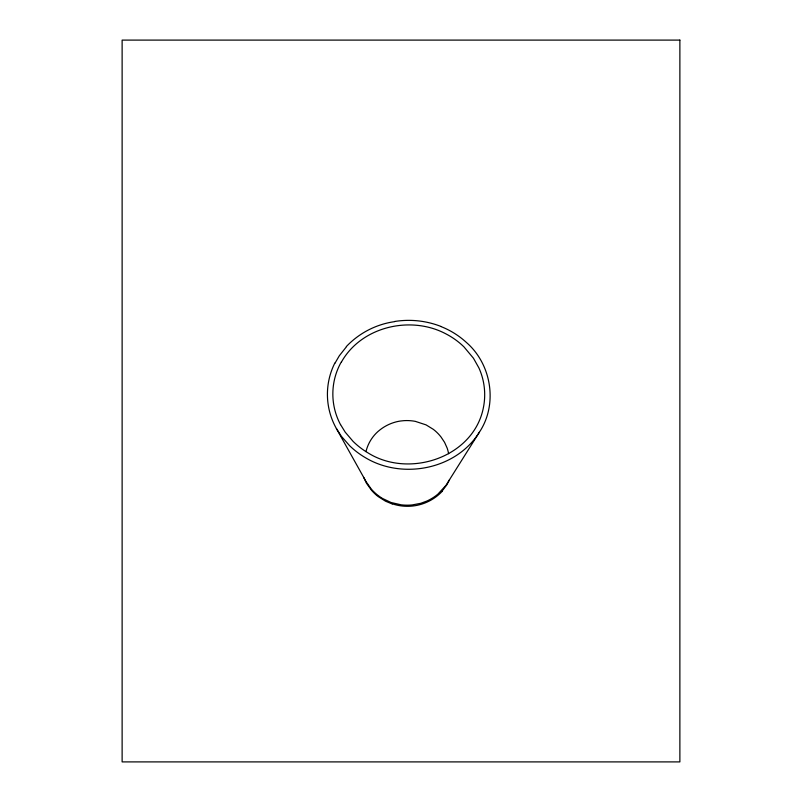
<?xml version="1.0" encoding="UTF-8"?>
<svg xmlns="http://www.w3.org/2000/svg" width="802" height="802" viewBox="0 0 802 802"><rect width="100%" height="100%" fill="white"/><g stroke="black" fill="none" stroke-linecap="round" stroke-linejoin="round"><path stroke-width="1.2" d="M449.551 479.666L446.814 484.849L442.052 491.115M334.945 363.246L339.326 355.757L346.504 346.664M341.522 361.882C361.491 326.474 410.634 315.196 445.762 333.792A75.358 75.358 0 0 1 463.937 346.855L473.451 358.223L478.864 367.847A63.639 63.639 0 0 1 482.553 378.183A65.283 65.283 0 0 1 483.466 407.306C473.952 457.351 409.04 478.874 367.867 452.799A76.3 76.3 0 0 1 353.08 441.381L345.191 432.138L340.559 424.609M334.775 363.166A69.714 69.714 0 0 0 336.389 428.539L366.103 481.681L371.246 489.019A46.807 46.807 0 0 0 382.524 498.473L391.065 502.513L401.2 504.829A51.348 51.348 0 0 0 412.118 504.949L420.779 503.305L426.955 501.019A48.671 48.671 0 0 0 437.842 494.192L445.942 485.39L479.385 432.178C497.952 404.368 491.626 364.519 466.694 342.715A82.105 82.105 0 0 0 440.97 326.564M479.385 432.178C456.228 469.621 402.103 479.957 365.121 457.521A81.824 81.824 0 0 1 349.682 445.762L341.361 436.268L336.399 428.529M392.228 503.967L385.541 501.22L378.103 496.528A47.107 47.107 0 0 1 371.637 490.433L366.484 483.275L363.717 477.421M448.619 453.731L448.468 453A41.844 41.844 0 0 0 447.135 448.037L444.559 442.323L441.02 436.99A43.248 43.248 0 0 0 433.371 429.381L426.083 424.89L415.286 421.351A45.874 45.874 0 0 0 403.937 420.659L400.669 421A41.794 41.794 0 0 0 395.847 421.962A43.809 43.809 0 0 0 380.158 429.722L377.782 431.687A39.097 39.097 0 0 0 365.983 451.606M340.519 424.629A64.992 64.992 0 0 1 341.381 361.802M442.243 491.295A47.719 47.719 0 0 1 392.278 503.816M346.364 346.534A82.556 82.556 0 0 1 394.604 321.642M394.584 321.492A88.821 88.821 0 0 1 441.01 326.454M679.875 40.1L122.125 40.1L122.125 761.9L679.875 761.9L679.875 40.1"/></g></svg>
